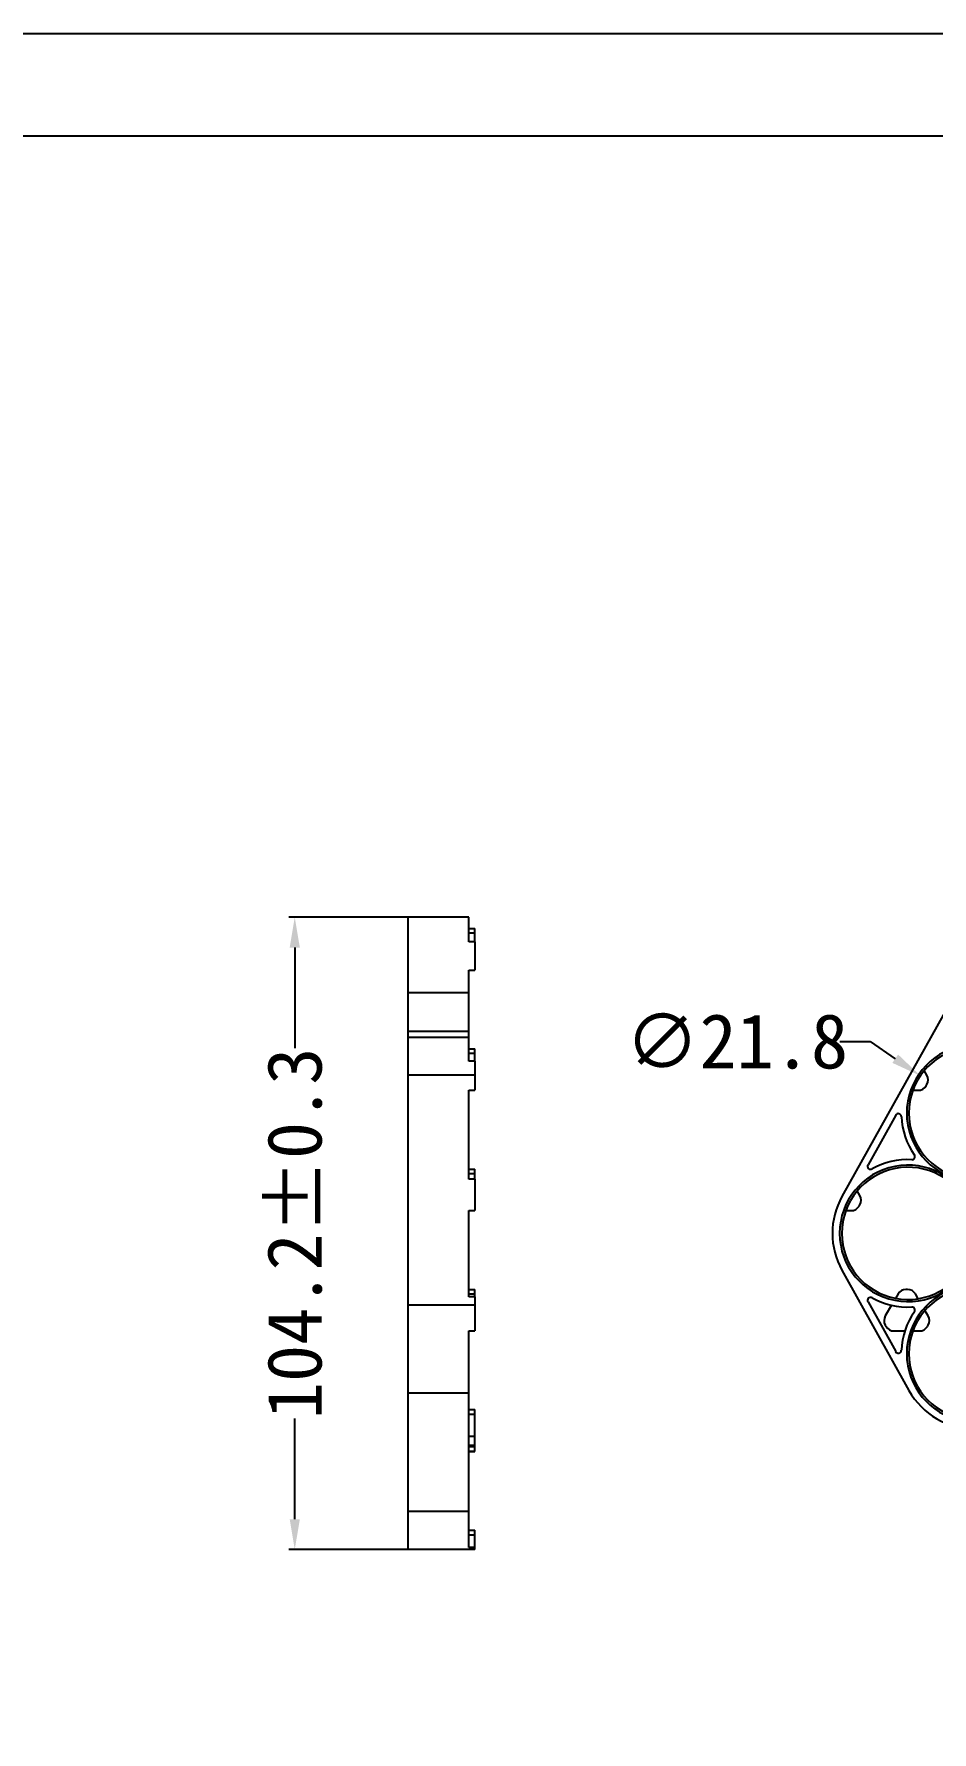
# Model space of a CAD drawing. Header units: millimetres. Extents: x -12 to 988, y -34 to 673.
# Drawn here: x 323.4 to 471.4, y 393.3 to 673.1 of the extents above; entities that cross this region are included whole.
import ezdxf

# ---------------------------------------------------------------- set-up
doc = ezdxf.new("R2010")
doc.units = ezdxf.units.MM
doc.dimstyles.new('副本 Standard', dxfattribs={"dimtxt": 9, "dimasz": 5, "dimexe": 1, "dimexo": 0.5, "dimgap": 0.5, "dimtad": 0, "dimtoh": 1, "dimdec": 1, "dimzin": 0, "dimdsep": 46, "dimtxsty": 'Standard', "dimcen": 0.09, "dimclrd": 3, "dimclre": 3, "dimclrt": 3, "dimadec": 0, "dimazin": 0, "dimtfac": 1, "dimtdec": 1, "dimtofl": 0, "dimtmove": 0, "dimatfit": 3, "dimfxl": 0, "dimtolj": 1, "dimtzin": 0, "dimarcsym": 0})

# ---------------------------------------------------------------- blocks, each defined once
blk = doc.blocks.new('新块')
at = {"color": 5}
blk.add_lwpolyline([(-242.21, -177.07), (213.92, -177.07), (213.92, 145.45), (-242.21, 145.45)], close=True, dxfattribs=at)
at = {"color": 6}
blk.add_lwpolyline([(-203.82, -169.39), (206.24, -169.39), (206.24, 137.77), (-203.82, 137.77)], close=True, dxfattribs=at)
blk = doc.blocks.new('*D7')
at = {"color": 3, "lineweight": -2, "transparency": 16777216}
for p, q in [((387.5, 527.59), (365.38, 527.59)), ((366.38, 522.59), (366.38, 505.99)), ((366.38, 428.38), (366.38, 444.99)), ((390.06, 423.38), (365.38, 423.38))]:
    blk.add_line(p, q, dxfattribs=at)
at = {"color": 3, "transparency": 16777216}
for points in [[(365.55, 522.59), (367.22, 522.59), (366.38, 527.59)], [(365.55, 428.38), (367.22, 428.38), (366.38, 423.38)]]:
    blk.add_solid(points, dxfattribs=at)
at = {"layer": 'Defpoints', "color": 0, "transparency": 16777216}
for p in [(388, 527.59), (366.38, 423.38), (390.56, 423.38)]:
    blk.add_point(p, dxfattribs=at)
at = {"color": 3, "transparency": 16777216, "insert": (366.38, 475.49), "char_height": 9, "width": 87.5908, "attachment_point": 5, "rotation": 90}
blk.add_mtext('\\A1;104.2%%P0.3', dxfattribs=at)
blk = doc.blocks.new('*D14')
at = {"color": 3, "lineweight": -2, "transparency": 16777216}
for p, q in [((456.19, 507.09), (461.19, 507.09)), ((461.19, 507.09), (465.32, 504.27)), ((478.37, 495.31), (478.55, 495.31)), ((478.46, 495.22), (478.46, 495.4))]:
    blk.add_line(p, q, dxfattribs=at)
at = {"color": 3, "transparency": 16777216}
blk.add_solid([(465.79, 504.96), (464.85, 503.58), (469.45, 501.46)], dxfattribs=at)
at = {"layer": 'Defpoints', "color": 0, "transparency": 16777216}
for p in [(469.45, 501.46), (487.46, 489.17)]:
    blk.add_point(p, dxfattribs=at)
at = {"color": 3, "transparency": 16777216, "insert": (439.19, 507.09), "char_height": 9, "attachment_point": 5}
blk.add_mtext('\\A1;∅21.8', dxfattribs=at)

msp = doc.modelspace()

# ---------------------------------------------------------------- linework, layer by layer
at = {"linetype": 'Continuous'}
for p, q in [((385.06, 515.14), (385.06, 527.59)), ((395.06, 527.59), (385.06, 527.59)), ((395.06, 523.55), (395.06, 527.59)), ((395.06, 525.74), (396.06, 525.74)), ((395.06, 525), (396.06, 525)), ((396.06, 523.55), (395.06, 523.55)), ((396.06, 525), (396.06, 525.74)), ((396.06, 523.55), (396.06, 525)), ((396.06, 523.55), (396.06, 518.88)), ((478.63, 521.2), (456.53, 481.55)), ((395.06, 515.14), (395.06, 518.88)), ((395.06, 518.88), (396.06, 518.88)), ((385.06, 508.76), (385.06, 515.14)), ((395.06, 515.14), (385.06, 515.14)), ((395.06, 508.76), (395.06, 515.14)), ((385.06, 507.76), (385.06, 508.76)), ((395.06, 508.76), (385.06, 508.76)), ((385.06, 501.58), (385.06, 507.76)), ((395.06, 507.76), (385.06, 507.76)), ((395.06, 507.76), (395.06, 508.76)), ((395.06, 503.86), (395.06, 507.76)), ((395.06, 505.92), (396.06, 505.92)), ((395.06, 505.17), (396.06, 505.17)), ((396.06, 503.86), (395.06, 503.86)), ((396.06, 505.17), (396.06, 505.92)), ((396.06, 503.86), (396.06, 505.17)), ((396.06, 503.86), (396.06, 501.58)), ((385.06, 463.63), (385.06, 501.58)), ((396.06, 501.58), (385.06, 501.58)), ((396.06, 501.58), (396.06, 499.06)), ((470.54, 501.54), (470.1, 502.31)), ((395.06, 484.44), (395.06, 499.06)), ((395.06, 499.06), (396.06, 499.06)), ((468.22, 499.06), (469.11, 499.06)), ((470.41, 499.81), (470.55, 500.04)), ((465.39, 494.97), (460.83, 486.79)), ((395.06, 486.09), (396.06, 486.09)), ((395.06, 485.34), (396.06, 485.34)), ((396.06, 484.44), (395.06, 484.44)), ((396.06, 485.34), (396.06, 486.09)), ((396.06, 484.44), (396.06, 485.34)), ((396.06, 484.44), (396.06, 479.23)), ((459.49, 481.71), (459.05, 482.48)), ((395.06, 465.04), (395.06, 479.23)), ((395.06, 479.23), (396.06, 479.23)), ((457.17, 479.23), (458.06, 479.23)), ((459.36, 479.98), (459.5, 480.21)), ((456.53, 469.43), (467.58, 449.6)), ((395.06, 466.26), (396.06, 466.26)), ((395.06, 465.51), (396.06, 465.51)), ((396.06, 465.04), (395.06, 465.04)), ((396.06, 465.51), (396.06, 466.26)), ((396.06, 465.04), (396.06, 465.51)), ((396.06, 465.04), (396.06, 463.63)), ((465.78, 465.51), (465.36, 464.78)), ((467.34, 466.26), (467.08, 466.26)), ((469.1, 464.72), (468.64, 465.51)), ((385.06, 449.17), (385.06, 463.63)), ((396.06, 463.63), (385.06, 463.63)), ((396.09, 464.03), (396.06, 464.03)), ((396.06, 463.63), (396.06, 459.4)), ((396.06, 462.59), (396.09, 462.59)), ((396.09, 462.47), (396.06, 462.47)), ((460.83, 464.18), (465.39, 456)), ((464.7, 463.64), (463.68, 461.88)), ((470.74, 461.88), (470.22, 462.79)), ((395.06, 449.17), (395.06, 459.4)), ((395.06, 459.4), (396.06, 459.4)), ((396.06, 461.03), (396.09, 461.03)), ((463.67, 460.38), (463.81, 460.15)), ((465.11, 459.4), (466.9, 459.4)), ((468.22, 459.4), (469.31, 459.4)), ((470.61, 460.15), (470.75, 460.38)), ((385.06, 429.68), (385.06, 449.17)), ((395.06, 449.17), (385.06, 449.17)), ((395.06, 429.68), (395.06, 449.17)), ((395.06, 446.46), (396.06, 446.46)), ((395.06, 445.71), (396.06, 445.71)), ((396.06, 445.71), (396.06, 446.46)), ((396.06, 442.09), (396.06, 445.71)), ((395.06, 442.09), (396.06, 442.09)), ((395.06, 440.59), (396.06, 440.59)), ((395.06, 440.35), (396.06, 440.35)), ((395.06, 439.6), (396.06, 439.6)), ((395.06, 439.57), (396.06, 439.57)), ((396.06, 440.59), (396.06, 442.09)), ((396.06, 440.35), (396.06, 440.59)), ((396.06, 439.6), (396.06, 440.35)), ((396.06, 439.57), (396.06, 439.6)), ((395.06, 429.68), (385.06, 429.68)), ((385.06, 423.38), (385.06, 429.68)), ((395.06, 423.72), (395.06, 429.68)), ((395.06, 426.6), (396.06, 426.6)), ((395.06, 426.57), (396.06, 426.57)), ((395.06, 425.82), (396.06, 425.82)), ((396.06, 426.57), (396.06, 426.6)), ((396.06, 425.82), (396.06, 426.57)), ((396.06, 423.72), (396.06, 425.82)), ((396.06, 423.38), (385.06, 423.38)), ((396.06, 423.72), (395.06, 423.72)), ((396.06, 423.38), (396.06, 423.72))]:
    msp.add_line(p, q, dxfattribs=at)
for centre, radius, start, end in [((478.46, 495.31), 11.25, 22.3789, 337.6211), ((478.46, 495.31), 10.9, 22.3789, 337.6211), ((469.24, 500.79), 1.5, 330.1728, 30.0864), ((469.11, 500.56), 1.5, 270, 330.1728), ((465.82, 494.72), 0.5, 2.6804, 150.8706), ((478.46, 495.31), 12.15, 182.6804, 214.6673), ((467.41, 475.49), 12.15, 87.0738, 119.0607), ((468.06, 488.12), 0.5, 267.0738, 34.6673), ((467.41, 475.49), 11.25, 22.3789, 337.6211), ((467.41, 475.49), 10.9, 22.3789, 337.6211), ((461.26, 486.54), 0.5, 150.8706, 299.0607), ((467.41, 475.49), 12.45, 150.8706, 209.1294), ((458.19, 480.96), 1.5, 330.1728, 30.0864), ((458.06, 480.73), 1.5, 270, 330.1728), ((461.26, 464.43), 0.5, 60.9393, 209.1294), ((467.41, 475.49), 12.15, 240.9393, 272.9262), ((467.08, 464.76), 1.5, 90, 149.9136), ((478.46, 455.66), 11.25, 22.3789, 337.6211), ((467.34, 464.76), 1.5, 30.0864, 90), ((478.46, 455.66), 10.9, 22.3789, 337.6211), ((464.97, 461.13), 1.5, 149.9136, 209.8272), ((478.46, 455.66), 12.15, 145.3327, 177.3196), ((468.06, 462.85), 0.5, 325.3327, 92.9262), ((469.44, 461.13), 1.5, 330.1728, 30.0864), ((465.11, 460.9), 1.5, 209.8272, 270), ((469.31, 460.9), 1.5, 270, 330.1728), ((465.82, 456.25), 0.5, 209.1294, 357.3196), ((478.46, 455.66), 12.45, 209.1294, 270)]:
    msp.add_arc(centre, radius, start, end, dxfattribs=at)

# ---------------------------------------------------------------- block references
at = {"color": 3, "xscale": 2.1923301712494, "yscale": 2.1923301712494, "zscale": 2.1923301712494}
msp.add_blockref('新块', (518.64, 354.26), dxfattribs=at)

# ---------------------------------------------------------------- dimensions: what is measured, and where the dimension line sits
dim = msp.add_linear_dim(base=(366.38, 423.38), p1=(388, 527.59), p2=(390.56, 423.38), angle=90, text='<>%%P0.3', dimstyle='副本 Standard')
dim.commit()
dim.dimension.update_dxf_attribs({"geometry": '*D7', "text_midpoint": (366.38, 475.49)})
dim = msp.add_diameter_dim_2p(p1=(487.46, 489.17), p2=(469.45, 501.46), dimstyle='副本 Standard')
dim.commit()
dim.dimension.update_dxf_attribs({"geometry": '*D14', "text_midpoint": (439.19, 507.09)})

doc.saveas('drawing.dxf')
